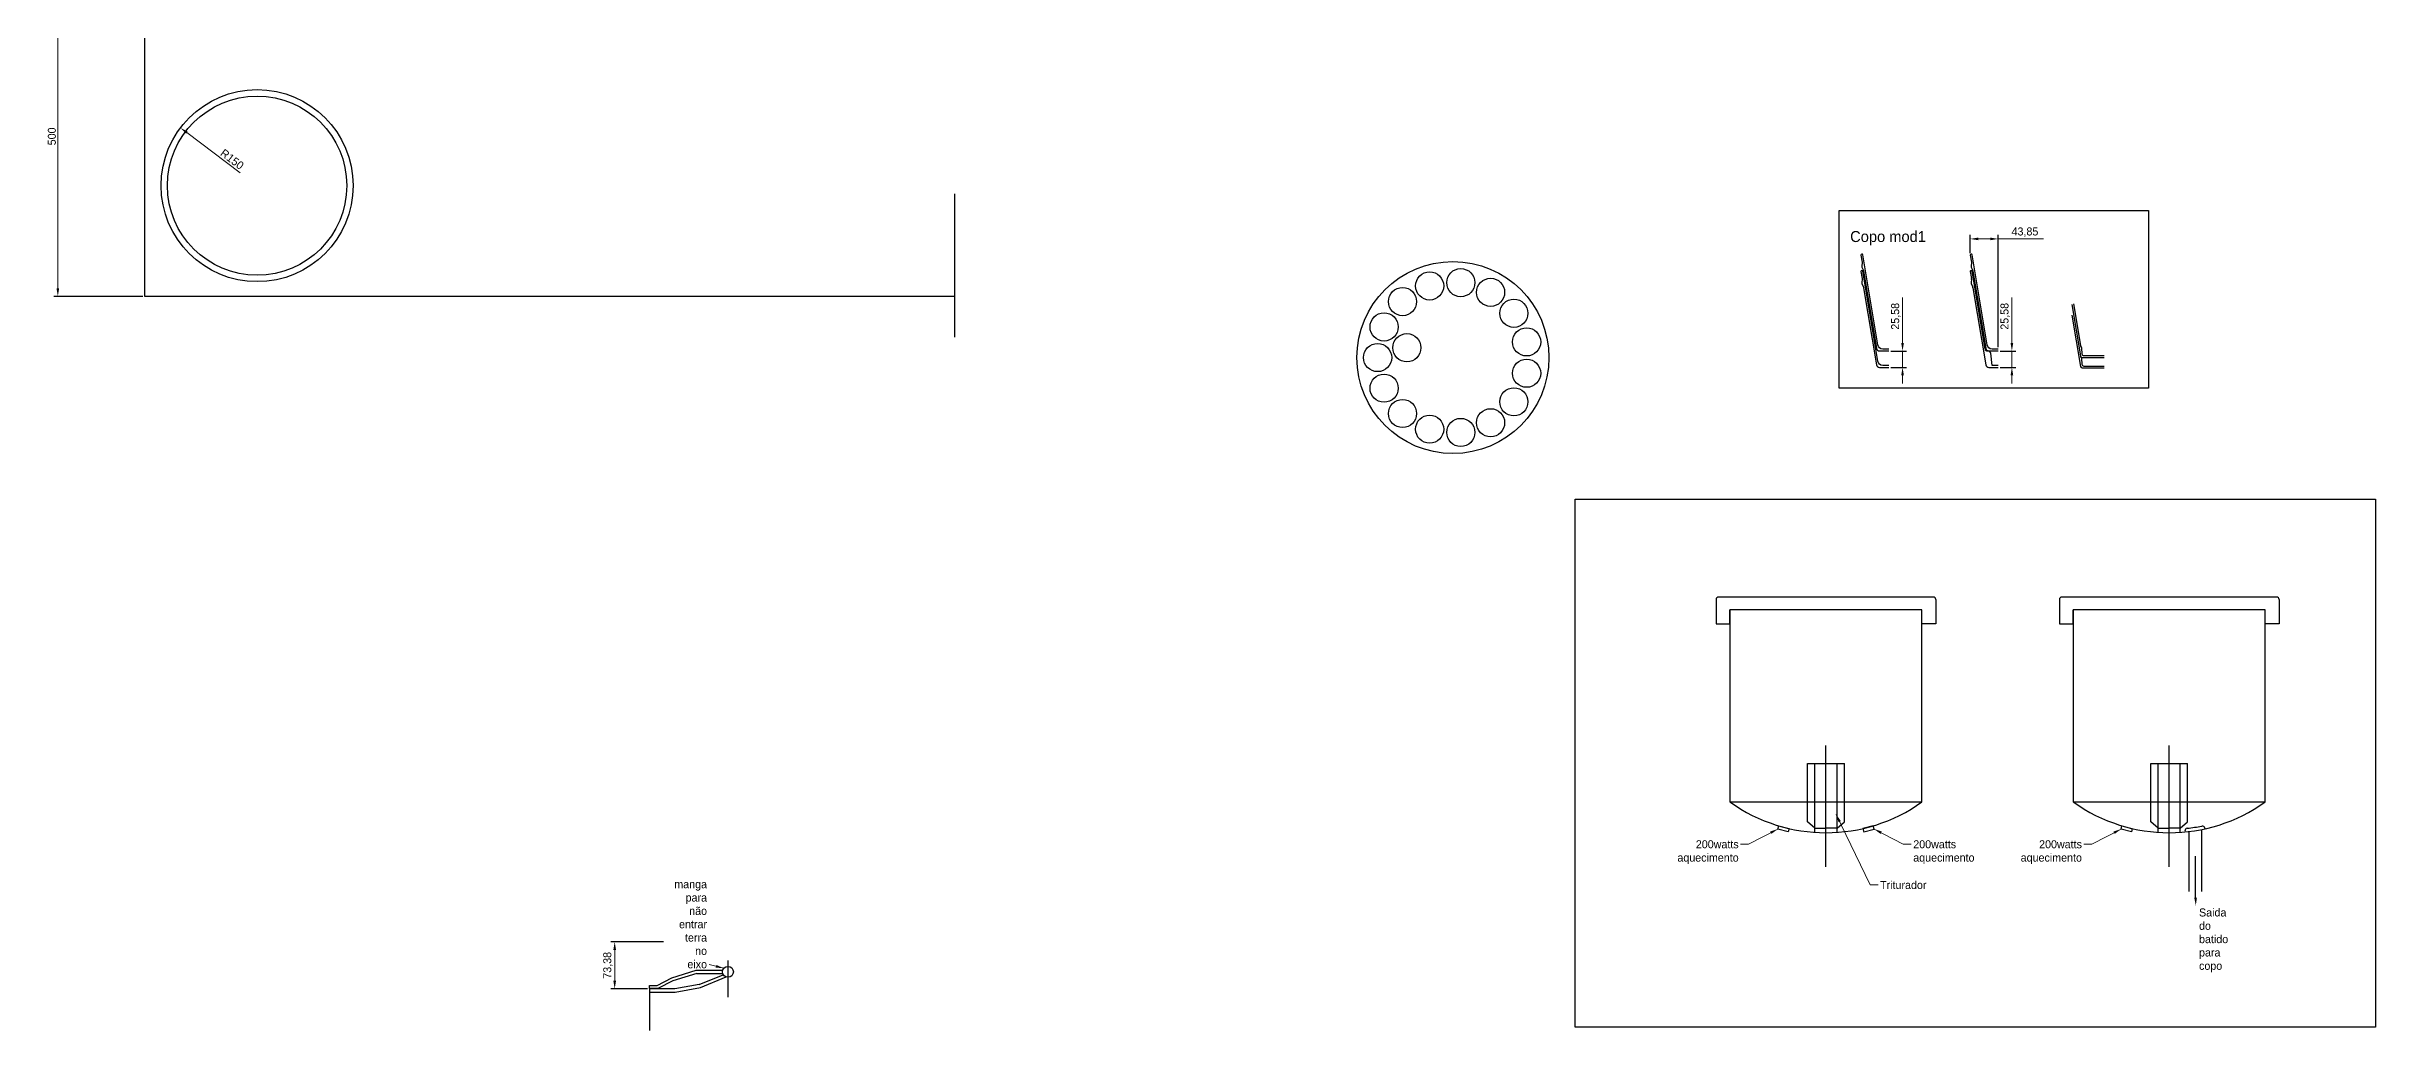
# Model space of a CAD drawing. Header units: millimetres. Extents: x -1048 to 11239, y -6749 to 873.
# Drawn here: x -153 to 3485, y -3025 to -1488 of the extents above; entities that cross this region are included whole.
import ezdxf

# ---------------------------------------------------------------- set-up
doc = ezdxf.new("R2010")
doc.units = ezdxf.units.MM
doc.header["$LTSCALE"] = 100
doc.linetypes.add('ACAD_ISO10W100', pattern=[18, 12, -3, 0, -3])
doc.layers.add('eixo', color=5, linetype='ACAD_ISO10W100', plot=False)
doc.dimstyles.new('ISO-25', dxfattribs={"dimscale": 5, "dimtxt": 2.5, "dimasz": 2.5, "dimexe": 1.25, "dimexo": 0.625, "dimtad": 1, "dimtxsty": 'Standard', "dimcen": 2.5, "dimclrd": 1, "dimclre": 1, "dimadec": 0, "dimazin": 0, "dimtfac": 1, "dimtmove": 0, "dimatfit": 3, "dimfxl": 1, "dimlwd": 15, "dimarcsym": 0})

# ---------------------------------------------------------------- blocks, each defined once
blk = doc.blocks.new('*D4')
at = {"color": 1, "lineweight": -2, "transparency": 16777216}
for p, q in [((-3.1, -1378.6), (-142, -1378.6)), ((-3.1, -1878.6), (-142, -1878.6))]:
    blk.add_line(p, q, dxfattribs=at)
at = {"color": 1, "lineweight": 15, "transparency": 16777216}
blk.add_line((-135.7, -1391.1), (-135.7, -1866.1), dxfattribs=at)
at = {"color": 1, "transparency": 16777216}
for points in [[(-137.8, -1391.1), (-133.7, -1391.1), (-135.7, -1378.6)], [(-137.8, -1866.1), (-133.7, -1866.1), (-135.7, -1878.6)]]:
    blk.add_solid(points, dxfattribs=at)
at = {"layer": 'Defpoints', "color": 0, "transparency": 16777216}
for p in [(0, -1378.6), (-135.7, -1878.6), (0, -1878.6)]:
    blk.add_point(p, dxfattribs=at)
at = {"color": 0, "transparency": 16777216, "insert": (-145.1, -1628.6), "char_height": 12.5, "attachment_point": 5, "rotation": 90}
blk.add_mtext('500', dxfattribs=at)
blk = doc.blocks.new('*D5')
at = {"color": 1, "lineweight": 15, "transparency": 16777216}
blk.add_line((149.2, -1685.6), (65.8, -1622.8), dxfattribs=at)
at = {"color": 1, "transparency": 16777216}
blk.add_solid([(67.1, -1621.1), (64.6, -1624.4), (55.8, -1615.2)], dxfattribs=at)
at = {"layer": 'Defpoints', "color": 0, "transparency": 16777216}
for p in [(55.8, -1615.2), (175.6, -1705.6)]:
    blk.add_point(p, dxfattribs=at)
at = {"color": 0, "transparency": 16777216, "insert": (136.5, -1664.4), "char_height": 12.5, "attachment_point": 5, "rotation": 322.9744}
blk.add_mtext('R150', dxfattribs=at)
blk = doc.blocks.new('*D7')
at = {"color": 1, "lineweight": 15, "transparency": 16777216}
for p, q in [((2746, -1951.4), (2746, -1880.5)), ((2746, -1989.5), (2746, -1963.9)), ((2746, -2002), (2746, -2014.5))]:
    blk.add_line(p, q, dxfattribs=at)
at = {"color": 1, "lineweight": -2, "transparency": 16777216}
for p, q in [((2727.9, -1963.9), (2752.2, -1963.9)), ((2727.9, -1989.5), (2752.2, -1989.5))]:
    blk.add_line(p, q, dxfattribs=at)
at = {"color": 1, "transparency": 16777216}
for points in [[(2743.9, -1951.4), (2748.1, -1951.4), (2746, -1963.9)], [(2743.9, -2002), (2748.1, -2002), (2746, -1989.5)]]:
    blk.add_solid(points, dxfattribs=at)
at = {"layer": 'Defpoints', "color": 0, "transparency": 16777216}
for p in [(2724.8, -1963.9), (2746, -1963.9), (2724.8, -1989.5)]:
    blk.add_point(p, dxfattribs=at)
at = {"color": 0, "transparency": 16777216, "insert": (2735.6, -1909.7), "char_height": 12.5, "attachment_point": 5, "rotation": 90}
blk.add_mtext('25,58', dxfattribs=at)
blk = doc.blocks.new('*D8')
at = {"color": 1, "lineweight": 15, "transparency": 16777216}
for p, q in [((2916.8, -1951.4), (2916.8, -1880.5)), ((2916.8, -1989.5), (2916.8, -1963.9)), ((2916.8, -2002), (2916.8, -2014.5))]:
    blk.add_line(p, q, dxfattribs=at)
at = {"color": 1, "lineweight": -2, "transparency": 16777216}
for p, q in [((2898.7, -1963.9), (2923, -1963.9)), ((2898.7, -1989.5), (2923, -1989.5))]:
    blk.add_line(p, q, dxfattribs=at)
at = {"color": 1, "transparency": 16777216}
for points in [[(2914.7, -1951.4), (2918.9, -1951.4), (2916.8, -1963.9)], [(2914.7, -2002), (2918.9, -2002), (2916.8, -1989.5)]]:
    blk.add_solid(points, dxfattribs=at)
at = {"layer": 'Defpoints', "color": 0, "transparency": 16777216}
for p in [(2895.6, -1963.9), (2916.8, -1963.9), (2895.6, -1989.5)]:
    blk.add_point(p, dxfattribs=at)
at = {"color": 0, "transparency": 16777216, "insert": (2906.4, -1909.7), "char_height": 12.5, "attachment_point": 5, "rotation": 90}
blk.add_mtext('25,58', dxfattribs=at)
blk = doc.blocks.new('*D9')
at = {"color": 1, "lineweight": -2, "transparency": 16777216}
for p, q in [((2851.7, -1811.2), (2851.7, -1782.5)), ((2895.6, -1957.8), (2895.6, -1782.5))]:
    blk.add_line(p, q, dxfattribs=at)
at = {"color": 1, "lineweight": 15, "transparency": 16777216}
for p, q in [((2864.2, -1788.8), (2883.1, -1788.8)), ((2895.6, -1788.8), (2966.4, -1788.8))]:
    blk.add_line(p, q, dxfattribs=at)
at = {"color": 1, "transparency": 16777216}
for points in [[(2864.2, -1786.7), (2864.2, -1790.8), (2851.7, -1788.8)], [(2883.1, -1786.7), (2883.1, -1790.8), (2895.6, -1788.8)]]:
    blk.add_solid(points, dxfattribs=at)
at = {"layer": 'Defpoints', "color": 0, "transparency": 16777216}
for p in [(2851.7, -1814.3), (2895.6, -1788.8), (2895.6, -1960.9)]:
    blk.add_point(p, dxfattribs=at)
at = {"color": 0, "transparency": 16777216, "insert": (2937.2, -1778.3), "char_height": 12.5, "attachment_point": 5}
blk.add_mtext('43,85', dxfattribs=at)
blk = doc.blocks.new('*D14')
at = {"color": 1, "lineweight": -2, "transparency": 16777216}
for p, q in [((810.2, -2886.9), (727.9, -2886.9)), ((785.5, -2960.3), (727.9, -2960.3))]:
    blk.add_line(p, q, dxfattribs=at)
at = {"color": 1, "lineweight": 15, "transparency": 16777216}
blk.add_line((734.2, -2947.8), (734.2, -2899.4), dxfattribs=at)
at = {"color": 1, "transparency": 16777216}
for points in [[(732.1, -2899.4), (736.2, -2899.4), (734.2, -2886.9)], [(732.1, -2947.8), (736.2, -2947.8), (734.2, -2960.3)]]:
    blk.add_solid(points, dxfattribs=at)
at = {"layer": 'Defpoints', "color": 0, "transparency": 16777216}
for p in [(734.2, -2886.9), (813.3, -2886.9), (788.6, -2960.3)]:
    blk.add_point(p, dxfattribs=at)
at = {"color": 0, "transparency": 16777216, "insert": (723.7, -2923.6), "char_height": 12.5, "attachment_point": 5, "rotation": 90}
blk.add_mtext('73,38', dxfattribs=at)

msp = doc.modelspace()

# ---------------------------------------------------------------- linework, layer by layer
for p, q in [((0, -1878.613), (0, -846.165)), ((2851.716, -1839.913), (2853.509, -1850.702)), ((2852.949, -1838.187), (2852.949, -1838.187)), ((2853.544, -1852.088), (2853.083, -1856.134)), ((2874.804, -1960.535), (2854.675, -1839.421)), ((1265, -1878.613), (0, -1878.613)), ((2853.416, -1858.575), (2855.588, -1863.943)), ((2855.885, -1864.999), (2875.876, -1985.281)), ((3010.503, -1891.284), (3023.831, -1971.477)), ((3010.503, -1907.71), (3023.831, -1987.903)), ((2879.913, -1963.88), (2878.75, -1963.88)), ((2880.808, -1989.461), (2895.568, -1989.461)), ((2885.893, -1986.461), (2883.891, -1967.461)), ((2895.568, -1986.461), (2885.893, -1986.461)), ((3026.791, -1973.985), (3060.704, -1973.985)), ((3026.791, -1990.411), (3060.704, -1990.411)), ((2454.771, -2352.285), (2454.771, -2389.902)), ((2793.938, -2348.285), (2458.771, -2348.285)), ((2797.938, -2352.285), (2797.938, -2389.902)), ((2991.037, -2352.285), (2991.037, -2389.902)), ((3330.203, -2348.285), (2995.037, -2348.285)), ((3334.203, -2352.285), (3334.203, -2389.902)), ((2454.771, -2389.902), (2476.355, -2389.902)), ((2476.355, -2389.902), (2476.355, -2368.285)), ((2476.355, -2368.285), (2476.355, -2668.285)), ((2776.355, -2368.285), (2476.355, -2368.285)), ((2776.355, -2389.902), (2776.355, -2368.285)), ((2776.355, -2668.285), (2776.355, -2368.285)), ((2797.938, -2389.902), (2776.355, -2389.902)), ((2991.037, -2389.902), (3012.62, -2389.902)), ((3312.62, -2368.285), (3012.62, -2368.285)), ((3012.62, -2368.285), (3012.62, -2668.285)), ((3012.62, -2389.902), (3012.62, -2368.285)), ((3312.62, -2668.285), (3312.62, -2368.285)), ((3312.62, -2389.902), (3312.62, -2368.285)), ((3334.203, -2389.902), (3312.62, -2389.902)), ((2597.603, -2608.525), (2655.106, -2608.525)), ((2597.603, -2699.455), (2597.603, -2608.525)), ((2609.094, -2716.466), (2609.094, -2608.525)), ((2643.615, -2715.887), (2643.615, -2608.525)), ((2655.106, -2699.455), (2655.106, -2608.525)), ((3133.868, -2699.455), (3133.868, -2608.525)), ((3133.868, -2608.525), (3191.372, -2608.525)), ((3145.359, -2716.466), (3145.359, -2608.525)), ((3179.881, -2715.887), (3179.881, -2608.525)), ((3191.372, -2699.455), (3191.372, -2608.525)), ((2476.355, -2668.285), (2776.355, -2668.285)), ((3012.62, -2668.285), (3312.62, -2668.285)), ((2609.094, -2709.421), (2597.603, -2699.455)), ((2609.094, -2709.421), (2626.355, -2709.421)), ((2643.615, -2709.421), (2626.355, -2709.421)), ((2643.615, -2709.421), (2655.106, -2699.455)), ((3145.359, -2709.421), (3133.868, -2699.455)), ((3145.359, -2709.421), (3162.62, -2709.421)), ((3179.881, -2709.421), (3162.62, -2709.421)), ((3179.881, -2709.421), (3191.372, -2699.455)), ((3187.09, -2713.774), (3187.223, -2715.288)), ((3193.329, -2714.629), (3193.329, -2808.493)), ((3213.329, -2808.493), (3213.329, -2711.425)), ((3218.182, -2709.207), (3218.398, -2710.354)), ((3203.769, -2817.78), (3203.769, -2752.924)), ((800.557, -2955.026), (823.304, -2943.292)), ((823.304, -2943.292), (861.497, -2931.406)), ((862.257, -2936.406), (825.208, -2947.936)), ((861.497, -2931.406), (902.881, -2931.406)), ((862.257, -2936.406), (902.881, -2936.406)), ((866.077, -2953.712), (903.833, -2938.254)), ((867.972, -2958.339), (908.336, -2941.813)), ((788.58, -2960.026), (788.58, -2955.026)), ((788.58, -2955.026), (800.557, -2955.026)), ((801.771, -2960.026), (788.58, -2960.026)), ((828.142, -2960.285), (788.58, -2960.285)), ((788.58, -2960.285), (788.58, -2965.285)), ((788.58, -2965.285), (788.58, -3025.285)), ((788.58, -2965.285), (828.58, -2965.285)), ((825.208, -2947.936), (801.771, -2960.026)), ((866.248, -2953.566), (828.142, -2960.285)), ((828.58, -2965.285), (867.972, -2958.339))]:
    msp.add_line(p, q)
for points in [[(2647.077, -1744.598), (3130.258, -1744.598), (3130.258, -2021.732), (2647.077, -2021.732)], [(2234.694, -2195.165), (3484.687, -2195.165), (3484.687, -3020.078), (2234.694, -3020.078)], [(2552.521, -2705.657), (2568.633, -2709.94), (2567.307, -2714.927), (2551.195, -2710.644)], [(2700.188, -2705.657), (2684.077, -2709.94), (2685.402, -2714.927), (2701.514, -2710.644)], [(3088.786, -2705.657), (3104.898, -2709.94), (3103.572, -2714.927), (3087.461, -2710.644)]]:
    msp.add_lwpolyline(points, close=True)
for points in [[(2724.783, -1960.88), (2715.108, -1960.88, -0.36675844), (2707.216, -1954.191), (2683.89, -1813.839, 0.41421356), (2682.164, -1812.605), (2682.164, -1812.605, 0.41421356), (2680.93, -1814.331), (2682.723, -1825.12, -0.06965826), (2682.759, -1826.506), (2682.298, -1830.552, 0.1251299), (2682.63, -1832.994), (2684.802, -1838.362, -0.05499231), (2685.099, -1839.417), (2705.09, -1959.699, 0.36675844), (2710.023, -1963.88), (2724.783, -1963.88)], [(2895.568, -1960.88), (2885.893, -1960.88, -0.36675844), (2878.002, -1954.191), (2854.675, -1813.839, 0.41421356), (2852.949, -1812.605), (2852.949, -1812.605, 0.41421356), (2851.716, -1814.331), (2853.509, -1825.12, -0.06965826), (2853.544, -1826.506), (2853.083, -1830.552, 0.1251299), (2853.416, -1832.994), (2855.588, -1838.362, -0.05499231), (2855.885, -1839.417), (2875.876, -1959.699, 0.36675844), (2880.808, -1963.88), (2895.568, -1963.88)], [(2724.783, -1986.461), (2715.108, -1986.461, -0.36675844), (2707.216, -1979.773), (2683.89, -1839.421, 0.41421356), (2682.164, -1838.187), (2682.164, -1838.187, 0.41421356), (2680.93, -1839.913), (2682.723, -1850.702, -0.06965826), (2682.759, -1852.088), (2682.298, -1856.134, 0.1251299), (2682.63, -1858.575), (2684.802, -1863.943, -0.05499231), (2685.099, -1864.999), (2705.09, -1985.281, 0.36675844), (2710.023, -1989.461), (2724.783, -1989.461)], [(3013.282, -1890.152), (3023.747, -1955.307, 0.11042054), (3024.231, -1956.523), (3025.128, -1957.835, -0.137331), (3025.646, -1959.367), (3026.114, -1968.145, 0.3987005), (3029.11, -1970.985), (3060.704, -1970.985)], [(3013.282, -1906.578), (3023.747, -1971.732, 0.11042054), (3024.231, -1972.948), (3025.128, -1974.261, -0.137331), (3025.646, -1975.793), (3026.114, -1984.571, 0.3987005), (3029.11, -1987.411), (3060.704, -1987.411)]]:
    msp.add_lwpolyline(points, format="xyb")
for centre, radius in [((175.583, -1705.568), 150), ((175.583, -1705.568), 140), ((2043.604, -1974.131), 150), ((2007.25, -1862.244), 22), ((2055.902, -1857.13), 22), ((2102.427, -1872.247), 22), ((1964.885, -1886.703), 22), ((2138.781, -1904.981), 22), ((1936.13, -1926.28), 22), ((2158.679, -1949.671), 22), ((1925.959, -1974.131), 22), ((1971.638, -1958.747), 22), ((1936.13, -2021.981), 22), ((2158.679, -1998.59), 22), ((2138.781, -2043.281), 22), ((1964.885, -2061.558), 22), ((2007.25, -2086.018), 22), ((2055.902, -2091.131), 22), ((2102.427, -2076.014), 22), ((911.043, -2933.761), 8.495)]:
    msp.add_circle(centre, radius)
for centre, radius, start, end in [((2853.195, -1839.667), 1.5, 99.436247, 189.436247), ((2853.195, -1839.667), 1.5, 9.436247, 99.436247), ((2848.577, -1851.522), 5, 353.497496, 9.436247), ((2858.051, -1856.7), 5, 173.497496, 202.026875), ((2850.953, -1865.818), 5, 9.436247, 22.026875), ((2878.75, -1959.88), 4, 189.436247, 270), ((2879.913, -1967.88), 4, 6.015285, 90), ((2880.808, -1984.461), 5, 189.436247, 270), ((3026.791, -1970.985), 3, 189.436247, 270), ((3026.791, -1987.411), 3, 189.436247, 270), ((2458.771, -2352.285), 4, 90, 180), ((2793.938, -2352.285), 4, 0, 90), ((2995.037, -2352.285), 4, 90, 180), ((3330.203, -2352.285), 4, 0, 90), ((2626.355, -2458.88), 257.586, 234.385411, 305.614589), ((3162.62, -2458.88), 257.586, 234.385411, 305.614589), ((3191.074, -2713.424), 4, 95.909201, 185.015962), ((3164.658, -2458.201), 252.586, 275.909201, 281.144243), ((3214.251, -2709.949), 4, 10.693978, 101.144243)]:
    msp.add_arc(centre, radius, start, end)
msp.add_solid([(3205.851, -2817.722), (3204.121, -2830.275), (3201.686, -2817.839)])
at = {"layer": 'eixo'}
for p, q in [((1265, 81.507), (1265, -1942.173)), ((2626.355, -2769.805), (2626.355, -2580.325)), ((3162.62, -2769.805), (3162.62, -2580.325)), ((911.043, -2916.23), (911.043, -2973.285))]:
    msp.add_line(p, q, dxfattribs=at)

# ---------------------------------------------------------------- texts
for s, height, p in [('Copo mod1', 17.1137, (2664.155, -1793.629)), ('Saida ', 12.5, (3209.15, -2847.28)), ('do ', 12.5, (3209.15, -2868.113)), ('batido ', 12.5, (3209.15, -2888.947)), ('para ', 12.5, (3209.15, -2909.78)), ('copo', 12.5, (3209.15, -2930.613))]:
    msp.add_text(s, height=height).set_placement(p)
at = {"char_height": 12.5}
for s, insert, width, attachment_point in [('200watts aquecimento', (2489.968, -2728.202), 11.54171, 3), ('200watts aquecimento', (2762.741, -2728.202), 11.54171, 1), ('200watts aquecimento', (3026.234, -2728.202), 11.54171, 3), ('manga para não entrar terra no eixo', (878.385, -2928.344), 3.67611, 9), ('Triturador', (2710.865, -2791.827), 23.26523, 1)]:
    msp.add_mtext(s, dxfattribs=dict(at, insert=insert, width=width, attachment_point=attachment_point))

# ---------------------------------------------------------------- dimensions: what is measured, and where the dimension line sits
for base, p1, p2, picture, middle in [((-135.749, -1878.613), (0, -1378.613), (0, -1878.613), '*D4', (-145.124, -1628.613)), ((2745.99, -1963.88), (2724.783, -1989.461), (2724.783, -1963.88), '*D7', (2735.573, -1909.713)), ((2916.776, -1963.88), (2895.568, -1989.461), (2895.568, -1963.88), '*D8', (2906.359, -1909.713)), ((734.159, -2886.906), (788.58, -2960.285), (813.311, -2886.906), '*D14', (723.743, -2923.596))]:
    dim = msp.add_linear_dim(base=base, p1=p1, p2=p2, angle=90, dimstyle='ISO-25')
    dim.commit()
    dim.dimension.update_dxf_attribs({"geometry": picture, "text_midpoint": middle})
dim = msp.add_radius_dim(center=(175.583, -1705.568), mpoint=(55.828, -1615.242), dimstyle='ISO-25')
dim.commit()
dim.dimension.update_dxf_attribs({"geometry": '*D5', "text_midpoint": (130.87, -1671.843), "dimtype": 164})
dim = msp.add_linear_dim(base=(2895.568, -1788.76), p1=(2851.716, -1814.331), p2=(2895.568, -1960.88), dimstyle='ISO-25')
dim.commit()
dim.dimension.update_dxf_attribs({"geometry": '*D9', "text_midpoint": (2937.235, -1778.343)})

# ---------------------------------------------------------------- leaders
at = {"annotation_type": 0, "has_hookline": 1}
for points, hookline_direction, text_width in [([(2642.342, -2687.783), (2695.24, -2798.077), (2707.74, -2798.077)], 0, 112.5), ([(2551.195, -2710.644), (2505.593, -2734.452), (2493.093, -2734.452)], 1, 125), ([(2701.514, -2710.644), (2747.116, -2734.452), (2759.616, -2734.452)], 0, 125), ([(3087.461, -2710.644), (3041.859, -2734.452), (3029.359, -2734.452)], 1, 125), ([(904.577, -2928.252), (881.51, -2922.094)], 1, 70.833)]:
    msp.add_leader(points, dimstyle='ISO-25', override={"dimgap": 0.625, "dimtad": 0}, dxfattribs=dict(at, hookline_direction=hookline_direction, text_width=text_width))

doc.saveas('drawing.dxf')
